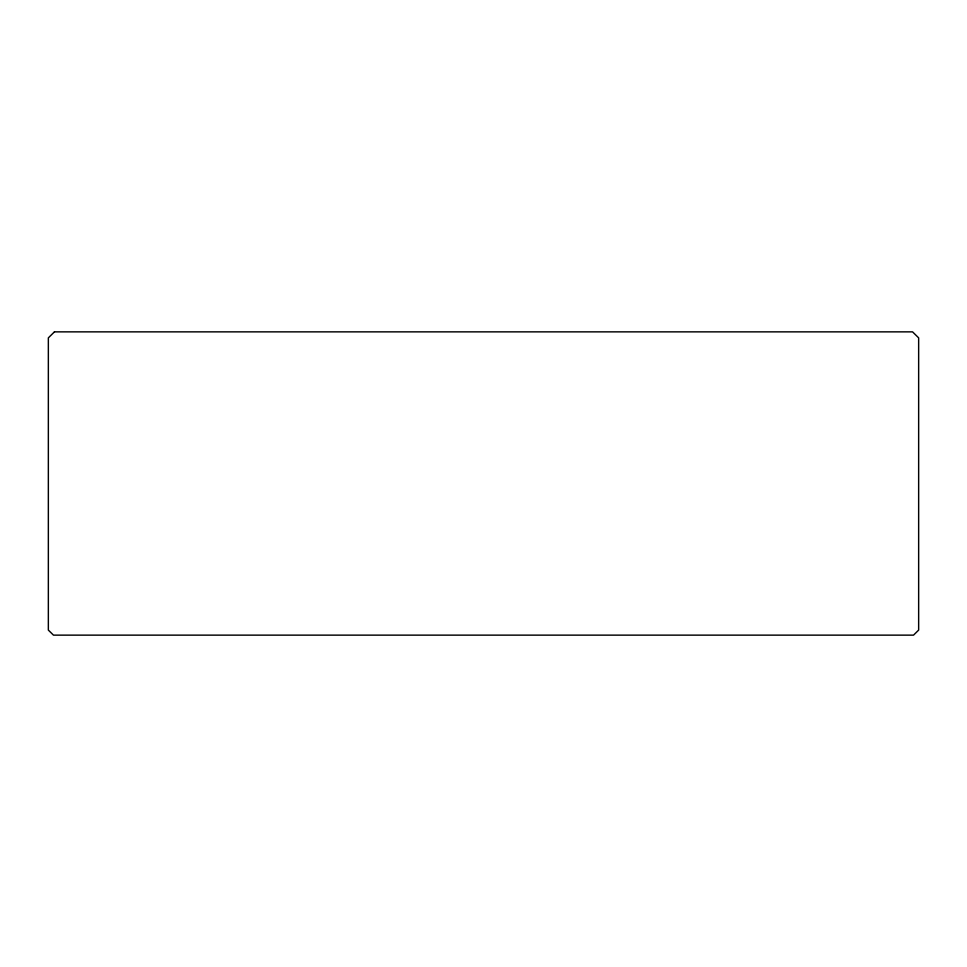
<?xml version="1.0" encoding="UTF-8"?>
<svg xmlns="http://www.w3.org/2000/svg" width="967" height="967" viewBox="0 0 967 967"><rect width="100%" height="100%" fill="white"/><g stroke="black" fill="none" stroke-linecap="round" stroke-linejoin="round"><path stroke-width="1.45" d="M54.454 331.862L48.35 337.87L48.35 630.085L53.475 635.138L913.525 635.138L918.65 630.085L918.65 337.87L912.546 331.862L54.454 331.862"/></g></svg>
